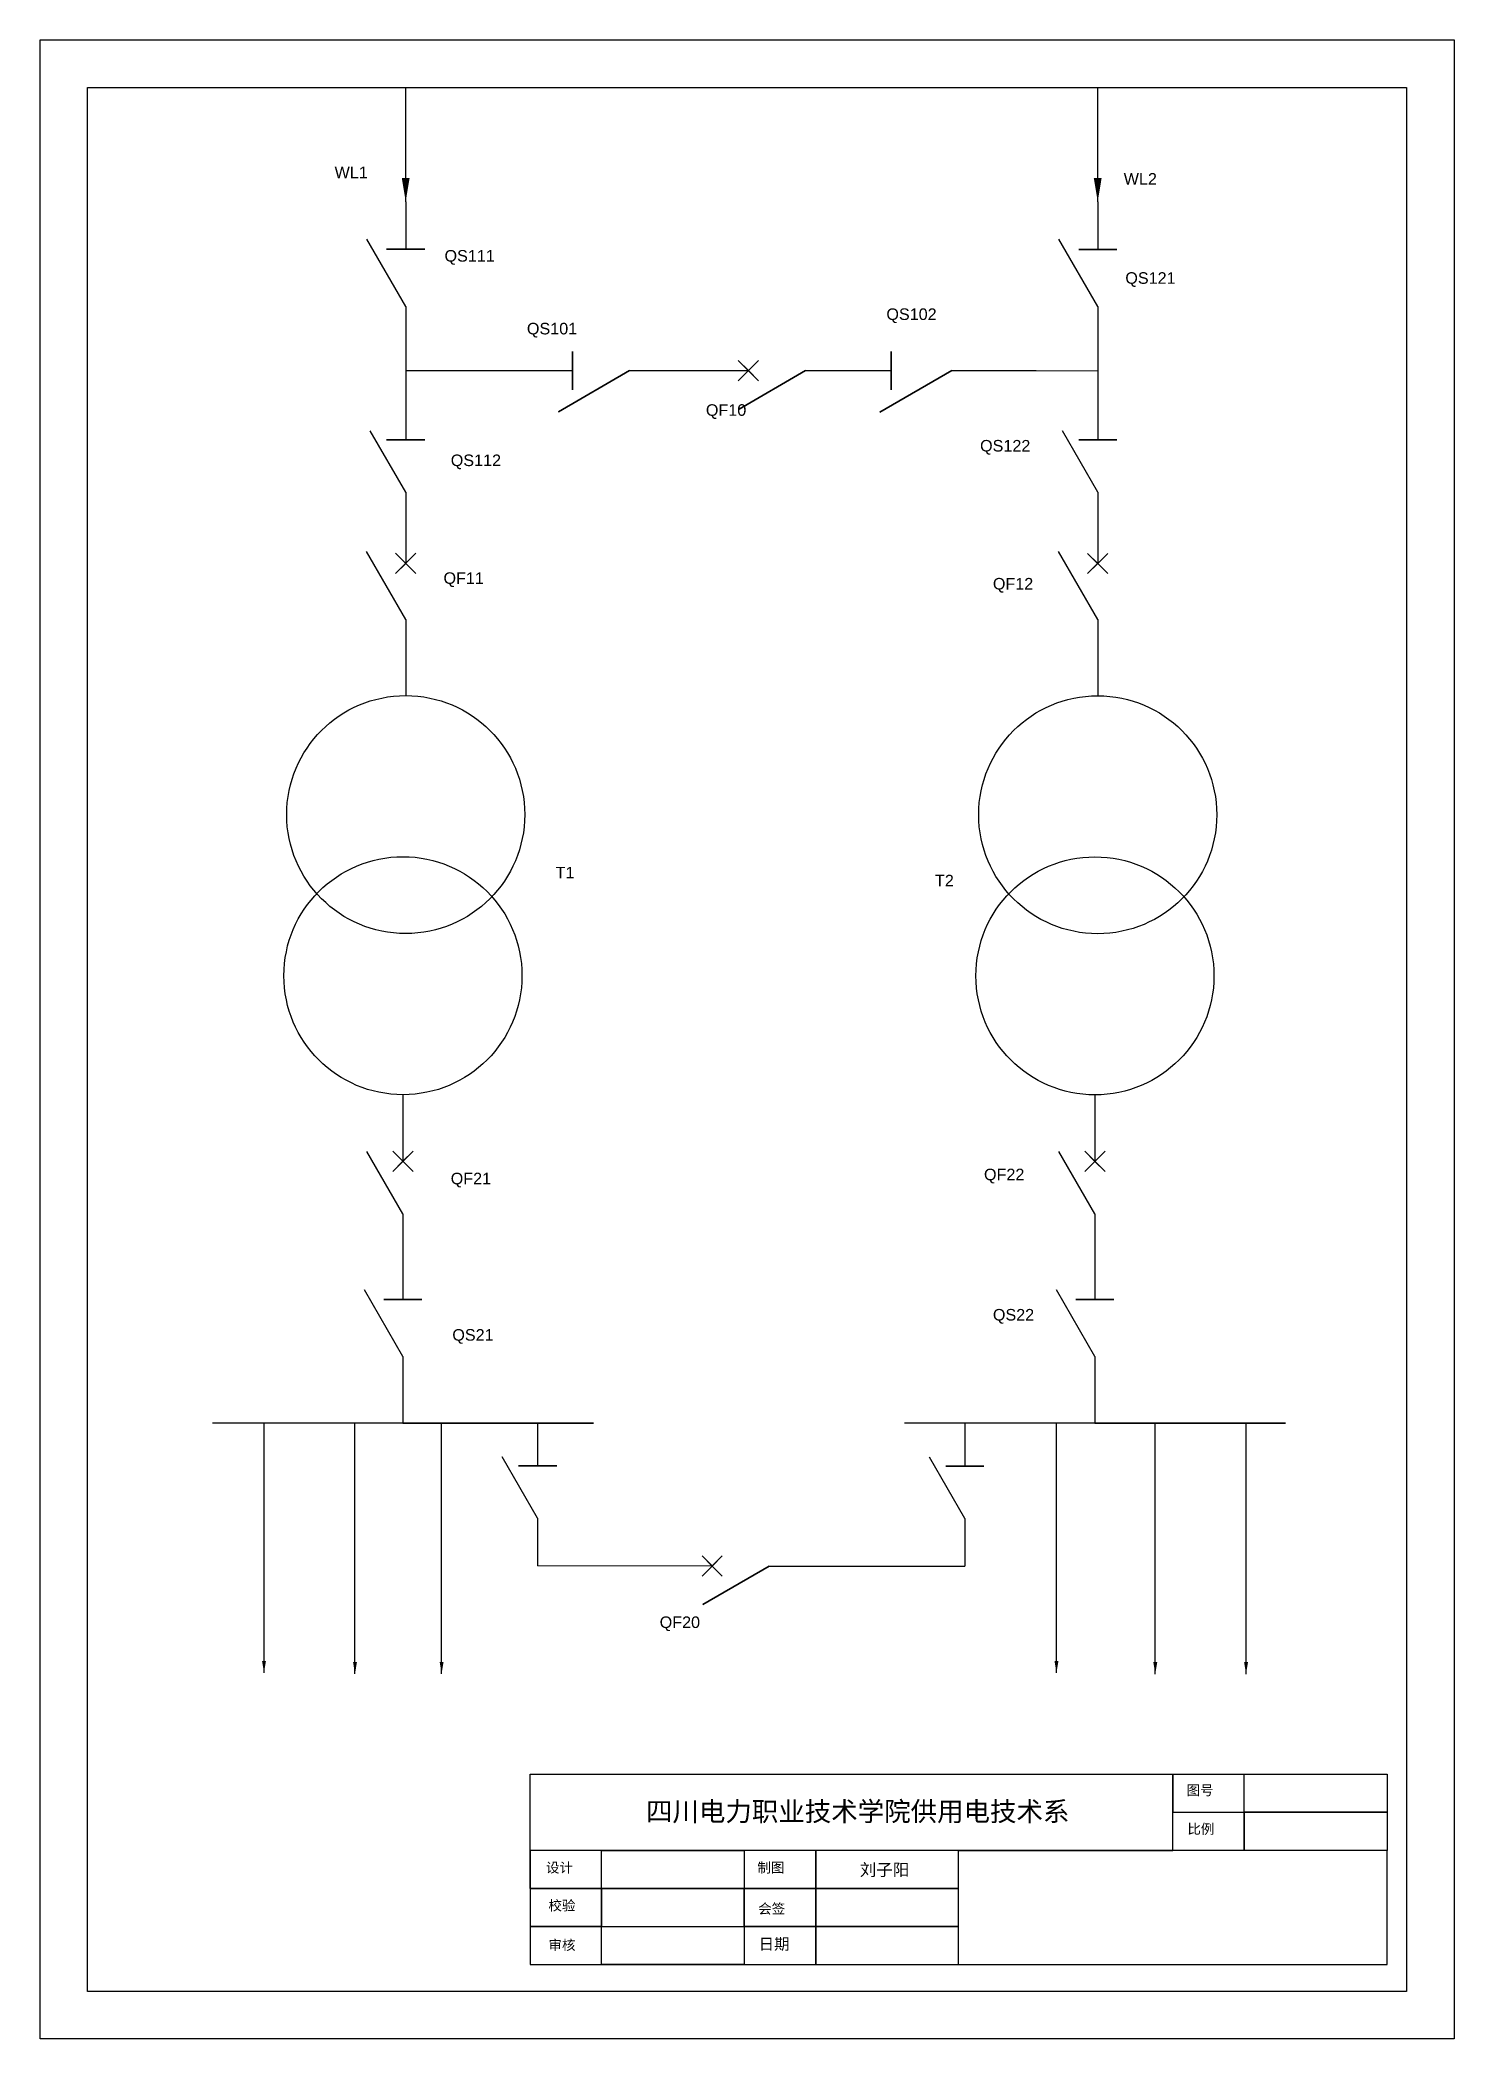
# Model space of a CAD drawing. Header units: millimetres. Extents: x 3061 to 3358, y 1872 to 2292.
import ezdxf

# ---------------------------------------------------------------- set-up
doc = ezdxf.new("R2010")
doc.units = ezdxf.units.MM
doc.styles.get("Standard").update_dxf_attribs({"font": 'arial.ttf'})
doc.dimstyles.new('ISO-25', dxfattribs={"dimtxt": 2.5, "dimasz": 2.5, "dimexe": 1.25, "dimexo": 0.625, "dimtad": 1, "dimtxsty": 'Standard', "dimcen": 2.5, "dimadec": 0, "dimazin": 0, "dimtfac": 1, "dimtmove": 0, "dimatfit": 3, "dimfxl": 1, "dimarcsym": 0})

msp = doc.modelspace()

# ---------------------------------------------------------------- linework, layer by layer
for p, q in [((3137.96, 2258.05), (3137.96, 2248.05)), ((3283.31, 2258.02), (3283.31, 2248.02)), ((3137.96, 2236.05), (3129.79, 2250.2)), ((3137.96, 2248.05), (3133.96, 2248.05)), ((3133.96, 2248.05), (3137.96, 2248.05)), ((3137.96, 2248.05), (3141.96, 2248.05)), ((3141.96, 2248.05), (3137.96, 2248.05)), ((3283.31, 2236.02), (3275.14, 2250.17)), ((3283.31, 2248.02), (3279.31, 2248.02)), ((3279.31, 2248.02), (3283.31, 2248.02)), ((3283.31, 2248.02), (3287.31, 2248.02)), ((3287.31, 2248.02), (3283.31, 2248.02)), ((3137.96, 2236.05), (3137.96, 2228.05)), ((3283.31, 2236.02), (3283.31, 2228.02)), ((3137.96, 2228.05), (3137.96, 2217.05)), ((3172.98, 2218.55), (3172.98, 2226.55)), ((3172.98, 2226.55), (3172.98, 2222.55)), ((3239.94, 2218.55), (3239.94, 2226.55)), ((3239.94, 2226.55), (3239.94, 2222.55)), ((3283.31, 2228.02), (3283.31, 2217.02)), ((3137.96, 2222.55), (3157.48, 2222.55)), ((3157.48, 2222.55), (3172.98, 2222.55)), ((3184.98, 2222.55), (3170.03, 2213.92)), ((3170.03, 2213.92), (3184.98, 2222.55)), ((3172.98, 2222.55), (3172.98, 2218.55)), ((3184.98, 2222.55), (3195.94, 2222.55)), ((3195.94, 2222.55), (3209.94, 2222.55)), ((3212.06, 2220.43), (3207.82, 2224.67)), ((3207.82, 2224.67), (3209.94, 2222.55)), ((3207.82, 2220.43), (3212.06, 2224.67)), ((3209.94, 2222.55), (3207.82, 2220.43)), ((3221.94, 2222.55), (3207.98, 2214.49)), ((3207.98, 2214.49), (3221.94, 2222.55)), ((3212.06, 2224.67), (3209.94, 2222.55)), ((3209.94, 2222.55), (3212.06, 2220.43)), ((3221.94, 2222.55), (3239.94, 2222.55)), ((3252.67, 2222.55), (3237.54, 2213.81)), ((3237.54, 2213.81), (3252.67, 2222.55)), ((3239.94, 2222.55), (3239.94, 2218.55)), ((3252.67, 2222.55), (3270.41, 2222.55)), ((3270.41, 2222.55), (3283.31, 2222.52)), ((3137.96, 2217.05), (3137.96, 2214.05)), ((3137.96, 2214.05), (3137.96, 2208.05)), ((3283.31, 2217.02), (3283.31, 2214.02)), ((3283.31, 2214.02), (3283.31, 2208.02)), ((3137.96, 2197.05), (3130.53, 2209.92)), ((3283.31, 2197.02), (3275.88, 2209.9)), ((3137.96, 2208.05), (3133.96, 2208.05)), ((3133.96, 2208.05), (3137.96, 2208.05)), ((3137.96, 2208.05), (3140.96, 2208.05)), ((3141.96, 2208.05), (3137.96, 2208.05)), ((3140.96, 2208.05), (3141.96, 2208.05)), ((3283.31, 2208.02), (3279.31, 2208.02)), ((3279.31, 2208.02), (3283.31, 2208.02)), ((3283.31, 2208.02), (3286.31, 2208.02)), ((3287.31, 2208.02), (3283.31, 2208.02)), ((3286.31, 2208.02), (3287.31, 2208.02)), ((3137.96, 2197.05), (3137.96, 2182.05)), ((3283.31, 2197.02), (3283.31, 2182.02)), ((3137.96, 2170.28), (3129.73, 2184.54)), ((3137.96, 2182.05), (3135.84, 2184.17)), ((3135.84, 2184.17), (3140.08, 2179.93)), ((3135.84, 2179.93), (3140.08, 2184.17)), ((3283.31, 2170.25), (3275.08, 2184.52)), ((3283.31, 2182.02), (3281.19, 2184.14)), ((3281.19, 2184.14), (3285.43, 2179.9)), ((3281.19, 2179.9), (3285.43, 2184.14)), ((3137.96, 2182.05), (3135.84, 2179.93)), ((3140.08, 2179.93), (3137.96, 2182.05)), ((3283.31, 2182.02), (3281.19, 2179.9)), ((3285.43, 2179.9), (3283.31, 2182.02)), ((3137.96, 2170.28), (3137.96, 2165.28)), ((3283.31, 2170.25), (3283.31, 2165.25)), ((3137.96, 2165.28), (3137.96, 2154.28)), ((3283.31, 2165.25), (3283.31, 2154.25)), ((3137.38, 2070.43), (3137.38, 2061.43)), ((3282.73, 2070.4), (3282.73, 2061.4)), ((3137.38, 2045.43), (3129.82, 2058.52)), ((3139.5, 2054.31), (3135.26, 2058.55)), ((3135.26, 2058.55), (3137.38, 2056.43)), ((3139.5, 2058.55), (3135.26, 2054.31)), ((3137.38, 2061.43), (3137.38, 2056.43)), ((3137.38, 2056.43), (3139.5, 2058.55)), ((3282.73, 2045.4), (3275.17, 2058.5)), ((3284.85, 2054.28), (3280.61, 2058.53)), ((3280.61, 2058.53), (3282.73, 2056.4)), ((3284.85, 2058.53), (3280.61, 2054.28)), ((3282.73, 2061.4), (3282.73, 2056.4)), ((3282.73, 2056.4), (3284.85, 2058.53)), ((3135.26, 2054.31), (3137.38, 2056.43)), ((3137.38, 2056.43), (3139.5, 2054.31)), ((3280.61, 2054.28), (3282.73, 2056.4)), ((3282.73, 2056.4), (3284.85, 2054.28)), ((3137.38, 2045.43), (3137.38, 2030.43)), ((3282.73, 2045.4), (3282.73, 2030.4)), ((3137.38, 2015.43), (3129.28, 2029.46)), ((3137.38, 2030.43), (3137.38, 2027.43)), ((3282.73, 2015.4), (3274.63, 2029.43)), ((3282.73, 2030.4), (3282.73, 2027.4)), ((3137.38, 2027.43), (3133.38, 2027.43)), ((3133.38, 2027.43), (3141.38, 2027.43)), ((3141.38, 2027.43), (3137.38, 2027.43)), ((3282.73, 2027.4), (3278.73, 2027.4)), ((3278.73, 2027.4), (3286.73, 2027.4)), ((3286.73, 2027.4), (3282.73, 2027.4)), ((3137.38, 2015.43), (3137.38, 2001.43)), ((3282.73, 2015.4), (3282.73, 2001.4)), ((3177.38, 2001.43), (3097.38, 2001.43)), ((3137.38, 2001.43), (3177.38, 2001.43)), ((3165.67, 2001.43), (3165.67, 1998.43)), ((3322.73, 2001.4), (3242.73, 2001.4)), ((3255.42, 2001.4), (3255.42, 1998.4)), ((3282.73, 2001.4), (3322.73, 2001.4)), ((3165.67, 1998.43), (3165.67, 1992.43)), ((3255.42, 1998.4), (3255.42, 1992.4)), ((3165.67, 1981.43), (3158.24, 1994.31)), ((3165.67, 1992.43), (3161.67, 1992.43)), ((3161.67, 1992.43), (3165.67, 1992.43)), ((3165.67, 1992.43), (3168.67, 1992.43)), ((3169.67, 1992.43), (3165.67, 1992.43)), ((3168.67, 1992.43), (3169.67, 1992.43)), ((3255.42, 1981.4), (3247.99, 1994.28)), ((3255.42, 1992.4), (3251.42, 1992.4)), ((3251.42, 1992.4), (3255.42, 1992.4)), ((3255.42, 1992.4), (3258.42, 1992.4)), ((3259.42, 1992.4), (3255.42, 1992.4)), ((3258.42, 1992.4), (3259.42, 1992.4)), ((3165.67, 1981.43), (3165.67, 1971.43)), ((3255.42, 1981.4), (3255.42, 1971.4)), ((3202.32, 1971.4), (3165.67, 1971.43)), ((3204.44, 1969.28), (3200.2, 1973.53)), ((3200.2, 1973.53), (3202.32, 1971.4)), ((3200.2, 1969.28), (3204.44, 1973.53)), ((3202.32, 1971.4), (3200.2, 1969.28)), ((3214.32, 1971.4), (3200.35, 1963.34)), ((3200.35, 1963.34), (3214.32, 1971.4)), ((3204.44, 1973.53), (3202.32, 1971.4)), ((3202.32, 1971.4), (3204.44, 1969.28)), ((3214.32, 1971.4), (3255.42, 1971.4)), ((3164.08, 1911.66), (3164.08, 1927.66)), ((3164.08, 1927.66), (3344.08, 1927.66)), ((3299.08, 1919.66), (3299.08, 1927.66)), ((3299.08, 1927.66), (3299.08, 1919.66)), ((3314.08, 1919.66), (3314.08, 1927.66)), ((3314.08, 1927.66), (3344.08, 1927.66)), ((3344.08, 1927.66), (3344.08, 1911.66)), ((3299.08, 1911.66), (3299.08, 1919.66)), ((3299.08, 1919.66), (3344.08, 1919.66)), ((3344.08, 1919.66), (3314.08, 1919.66)), ((3314.08, 1919.66), (3314.08, 1911.66)), ((3314.08, 1911.66), (3314.08, 1919.66)), ((3164.08, 1911.66), (3164.08, 1903.66)), ((3179.08, 1911.66), (3164.08, 1911.66)), ((3164.08, 1911.66), (3164.08, 1903.66)), ((3164.08, 1903.66), (3164.08, 1911.66)), ((3209.08, 1911.66), (3179.08, 1911.66)), ((3179.08, 1895.66), (3179.08, 1911.66)), ((3179.08, 1911.66), (3209.08, 1911.66)), ((3224.08, 1911.66), (3209.08, 1911.66)), ((3209.08, 1911.66), (3209.08, 1903.66)), ((3254.08, 1911.66), (3224.08, 1911.66)), ((3224.08, 1887.66), (3224.08, 1911.66)), ((3224.08, 1911.66), (3224.08, 1903.66)), ((3254.08, 1903.66), (3254.08, 1911.66)), ((3344.08, 1911.66), (3254.08, 1911.66)), ((3254.08, 1911.66), (3299.08, 1911.66)), ((3314.08, 1911.66), (3314.08, 1911.66)), ((3344.08, 1887.66), (3344.08, 1911.66)), ((3164.08, 1903.66), (3164.08, 1895.66)), ((3164.08, 1903.66), (3179.08, 1903.66)), ((3254.08, 1903.66), (3164.08, 1903.66)), ((3179.08, 1903.66), (3179.08, 1895.66)), ((3209.08, 1903.66), (3179.08, 1903.66)), ((3179.08, 1903.66), (3194.08, 1903.66)), ((3194.08, 1903.66), (3224.08, 1903.66)), ((3209.08, 1903.66), (3209.08, 1895.66)), ((3209.08, 1895.66), (3209.08, 1903.66)), ((3224.08, 1903.66), (3224.08, 1895.66)), ((3224.08, 1903.66), (3254.08, 1903.66)), ((3254.08, 1895.66), (3254.08, 1903.66)), ((3164.08, 1895.66), (3164.08, 1887.66)), ((3179.08, 1895.66), (3164.08, 1895.66)), ((3164.08, 1895.66), (3179.08, 1895.66)), ((3179.08, 1895.66), (3209.08, 1895.66)), ((3179.08, 1887.66), (3179.08, 1895.66)), ((3209.08, 1895.66), (3209.08, 1887.66)), ((3224.08, 1895.66), (3209.08, 1895.66)), ((3209.08, 1895.66), (3254.08, 1895.66)), ((3254.08, 1895.66), (3224.08, 1895.66)), ((3224.08, 1895.66), (3224.08, 1887.66)), ((3254.08, 1887.66), (3254.08, 1895.66)), ((3164.08, 1887.66), (3179.08, 1887.66)), ((3179.08, 1887.66), (3209.08, 1887.66)), ((3209.08, 1887.66), (3179.08, 1887.66)), ((3209.08, 1887.66), (3224.08, 1887.66)), ((3224.08, 1887.66), (3254.08, 1887.66)), ((3254.08, 1887.66), (3344.08, 1887.66))]:
    msp.add_line(p, q)
for points in [[(3358.15, 2292.03), (3358.15, 1872.03), (3061.15, 1872.03), (3061.15, 2292.03)], [(3348.15, 2282.03), (3348.15, 1882.03), (3071.15, 1882.03), (3071.15, 2282.03)]]:
    msp.add_lwpolyline(points, close=True)
for centre in [(3137.96, 2129.28), (3283.31, 2129.25), (3137.38, 2095.43), (3282.73, 2095.4)]:
    msp.add_circle(centre, 25)

# ---------------------------------------------------------------- texts
at = {"color": 3}
for s, p in [('WL1', (3123.02, 2262.99)), ('WL2', (3288.77, 2261.63)), ('QS111', (3146.11, 2245.46)), ('QS121', (3289.11, 2240.8)), ('QS102', (3238.92, 2233.2)), ('QS101', (3163.42, 2230.17)), ('QF10', (3201.01, 2213.06)), ('QS122', (3258.6, 2205.56)), ('QS112', (3147.42, 2202.5)), ('QF11', (3145.9, 2177.75)), ('QF12', (3261.29, 2176.57)), ('T1', (3169.45, 2115.87)), ('T2', (3249.13, 2114.2)), ('QF21', (3147.41, 2051.6)), ('QF22', (3259.42, 2052.45)), ('QS22', (3261.29, 2022.98)), ('QS21', (3147.75, 2018.75)), ('QF20', (3191.3, 1958.38))]:
    msp.add_text(s, height=2.428, dxfattribs=at).set_placement(p)
for s, height, p in [('图号', 2.083, (3301.97, 1923.26)), ('四川电力职业技术学院供用电技术系 ', 4.0748, (3188.43, 1917.81)), ('比例', 2.083, (3302.14, 1915.13)), ('设计', 2.083, (3167.42, 1907)), ('制图', 2.083, (3211.82, 1907)), ('刘子阳', 2.542, (3233.34, 1906.32)), ('校验', 2.083, (3167.93, 1899.04)), ('会签', 2.083, (3211.99, 1898.36)), ('审核', 2.083, (3167.93, 1890.74)), ('日期', 2.371, (3212.1, 1890.81))]:
    msp.add_text(s, height=height).set_placement(p)

# ---------------------------------------------------------------- leaders
for points, override in [([(3137.96, 2258.05), (3137.96, 2282.05)], {"dimasz": 5, "dimgap": 0.625, "dimtad": 0}), ([(3283.31, 2258.02), (3283.31, 2282.03)], {"dimasz": 5, "dimgap": 0.625, "dimtad": 0}), ([(3108.2, 1948.97), (3108.2, 2001.43)], {"dimgap": 0.625, "dimtad": 0}), ([(3127.31, 1948.73), (3127.31, 2001.43)], {"dimgap": 0.625, "dimtad": 0}), ([(3145.5, 1948.76), (3145.5, 2001.46)], {"dimgap": 0.625, "dimtad": 0}), ([(3274.65, 1948.94), (3274.65, 2001.4)], {"dimgap": 0.625, "dimtad": 0}), ([(3295.4, 1948.71), (3295.4, 2001.4)], {"dimgap": 0.625, "dimtad": 0}), ([(3314.47, 1948.71), (3314.47, 2001.4)], {"dimgap": 0.625, "dimtad": 0})]:
    msp.add_leader(points, dimstyle='ISO-25', override=override)

doc.saveas('drawing.dxf')
